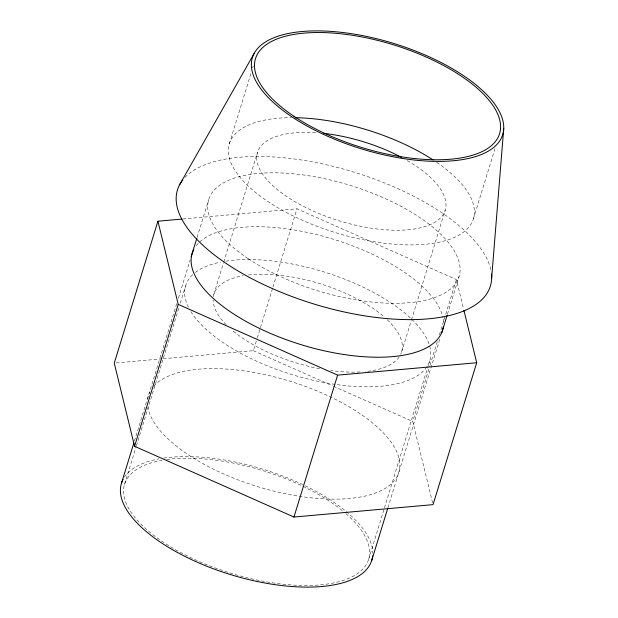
<?xml version="1.0" encoding="UTF-8"?>
<svg xmlns="http://www.w3.org/2000/svg" width="618" height="618" viewBox="0 0 618 618"><rect width="100%" height="100%" fill="white"/><g stroke="black" fill="none" stroke-linecap="round" stroke-linejoin="round"><path stroke-width="0.46" stroke-dasharray="3.09 2.32" d="M134.454 441.028L176.98 302.812M178.393 298.208L190.151 259.985M197.103 237.389L208.722 199.614M124.542 484.373L136.145 446.667M136.431 445.748L179.15 306.868M180.278 303.191L185.655 285.717M229.309 143.816L251.001 73.318M252.692 67.825L253.256 65.995M213.828 294.361L223.461 263.036M223.747 262.117L257.482 152.461M163.183 358.741L253.349 350.7L257.034 338.726M257.32 337.807L260.155 328.591M260.441 327.671L272.631 288.05M272.909 287.123L297.003 208.807L456.401 279.568L463.477 308.536M401.584 352.021L411.225 320.688M411.511 319.769L445.238 210.12M368.637 559.329L384.203 508.745M384.481 507.826L429.765 360.673M473.419 218.772L495.373 147.362M432.6 502.766L412.747 421.468L429.757 366.18M430.043 365.261L437.413 341.306M439.39 334.856L456.401 279.568M387.919 507.764L440.078 338.224M447.447 314.268L459.074 276.485M182.851 218.981L297.003 208.807M116.176 362.936L162.225 358.826M253.349 350.7L332.608 385.887M333.488 386.281L412.747 421.468M184.913 177.459A163.677 68.915 17.1 0 1 354.755 172.368A163.677 68.915 17.1 0 1 491.264 272.244M124.45 477.057A130.946 55.133 17.1 0 1 158.965 458.873M163.631 458.092A130.946 55.133 17.1 0 1 298.865 482.797A130.946 55.133 17.1 0 1 372.793 553.311M345.887 513.635A127.671 53.751 17.1 0 1 323.353 584.551A127.671 53.751 17.1 0 1 153.727 535.319A127.671 53.751 17.1 0 1 162.047 460.279M166.636 459.553A127.671 53.751 17.1 0 1 343.129 511.302M436.756 162.387A127.679 53.758 17.1 0 1 431.14 243.616A127.679 53.758 17.1 0 1 250.275 187.934A127.679 53.758 17.1 0 1 291.48 117.659M225.894 261.159A127.679 53.758 17.1 0 1 409.981 317.629A127.679 53.758 17.1 0 1 361.46 386.744A127.679 53.758 17.1 0 1 190.692 311.31M188.482 307.308A127.679 53.758 17.1 0 1 193.264 274.207M195.311 272.507A127.679 53.758 17.1 0 1 220.51 262.132M407.262 160.587A98.208 41.352 17.1 0 1 416.038 228.714A98.208 41.352 17.1 0 1 271.456 184.396A98.208 41.352 17.1 0 1 316.331 132.715M399.158 357.011A98.208 41.352 17.1 0 1 365.238 371.58M360.008 371.966A98.208 41.352 17.1 0 1 330.645 370.522M319.637 368.722A98.208 41.352 17.1 0 1 231.58 329.734M226.234 324.744A98.208 41.352 17.1 0 1 213.063 300.093M213.28 296.74A98.208 41.352 17.1 0 1 243.191 275.736M248.49 274.979A98.208 41.352 17.1 0 1 384.543 317.258M387.262 319.745A98.208 41.352 17.1 0 1 400.742 354.245M153.72 386.219A130.946 55.133 17.1 0 1 355.535 410.723A130.946 55.133 17.1 0 1 331.379 499.112A130.946 55.133 17.1 0 1 147.918 407.455M147.702 398.965A130.946 55.133 17.1 0 1 149.765 392.152M196.215 245.725A130.946 55.133 17.1 0 1 328.992 237.922A130.946 55.133 17.1 0 1 442.882 317.521M443.191 319.259A130.946 55.133 17.1 0 1 443.461 321.777M248.158 258.679A130.946 55.133 17.1 0 0 456.965 281.352A130.946 55.133 17.1 0 0 296.57 174.114A130.946 55.133 17.1 0 0 248.158 258.679"/><path stroke-width="0.93" d="M491.634 278.285L503.74 128.343M181.893 219.066L157.914 221.205L114.26 363.106L134.562 446.273L293.959 517.042L433.056 504.636L476.71 362.735L463.933 310.406M121.414 483.415L133.89 442.874M191.147 256.74L196.818 238.316M134.562 446.273L178.216 304.373L157.914 221.205M293.959 517.042L337.613 375.141L476.71 362.735M371.766 560.287L387.64 508.684M441.785 332.693L447.169 315.188M179.614 184.743L254.122 53.503M178.216 304.373L337.613 375.141M491.48 273.998A163.677 68.915 17.1 0 1 314.902 304.303A163.677 68.915 17.1 0 1 182.619 180.132M372.662 555.845A130.946 55.133 17.1 0 1 230.661 574.632A130.946 55.133 17.1 0 1 123.098 479.329M295.203 117.683A127.679 53.758 17.1 0 1 433.056 159.915M323.724 133.38A98.208 41.352 17.1 0 1 401.499 157.381M443.268 326.876A130.946 55.133 17.1 0 1 300.356 344.435A130.946 55.133 17.1 0 1 193.813 249.456M294.747 118.702A130.946 55.133 17.1 0 0 501.43 137.907A130.946 55.133 17.1 0 0 336.486 31.835A130.946 55.133 17.1 0 0 294.747 118.702M293.959 116.269A127.671 53.751 17.1 0 0 497.544 138.37A127.671 53.751 17.1 0 0 341.159 33.812A127.671 53.751 17.1 0 0 293.959 116.269"/></g></svg>
